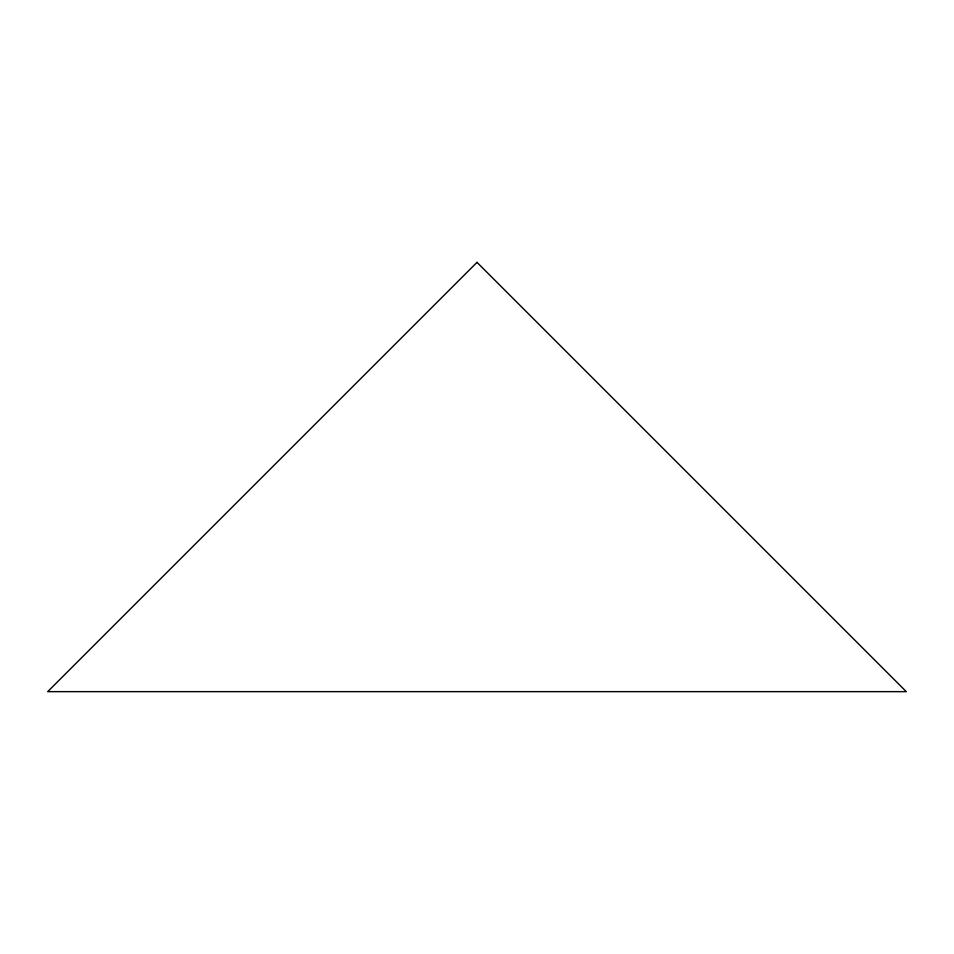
<?xml version="1.0" encoding="UTF-8"?>
<svg xmlns="http://www.w3.org/2000/svg" width="954" height="954" viewBox="0 0 954 954"><rect width="100%" height="100%" fill="white"/><g stroke="black" fill="none" stroke-linecap="round" stroke-linejoin="round"><path stroke-width="1.43" d="M477 262.35L47.7 691.65L906.3 691.65L477 262.35"/></g></svg>
